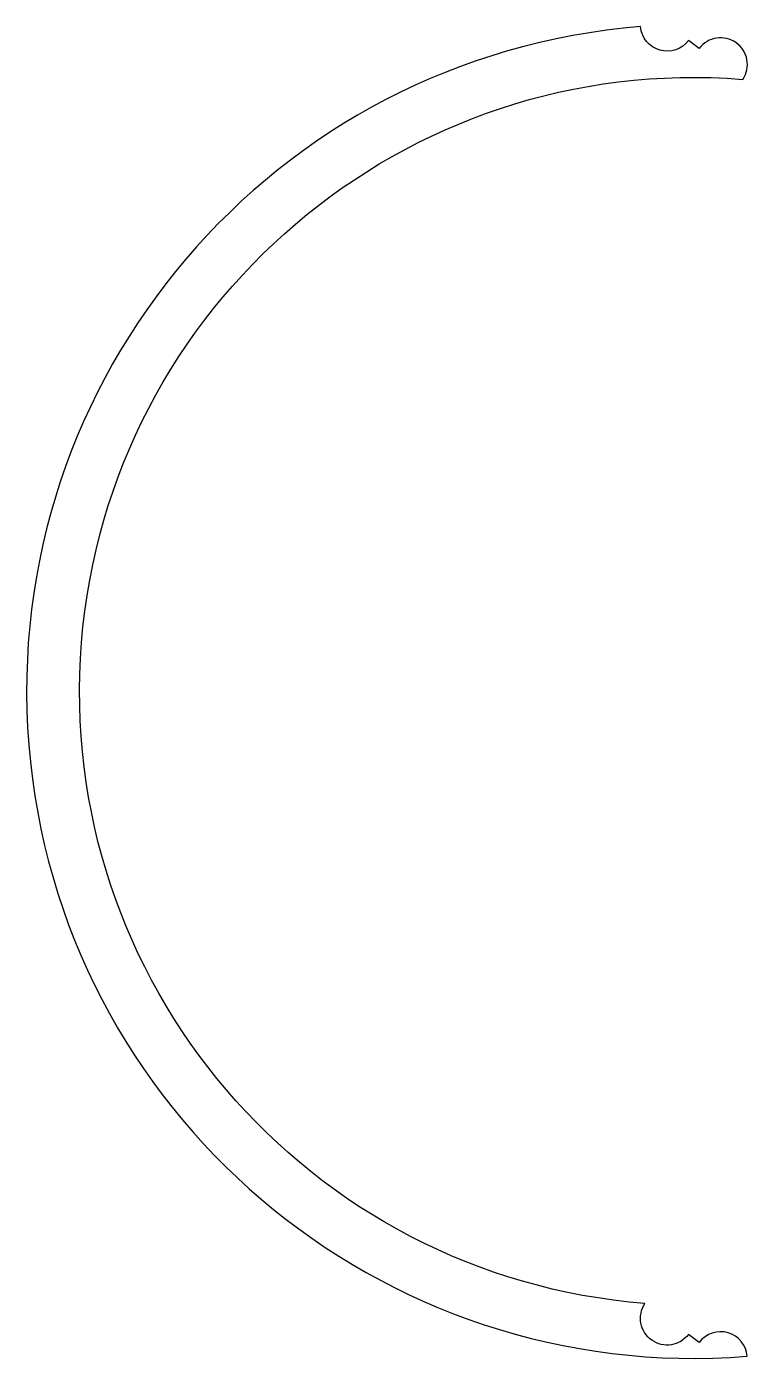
# Model space of a CAD drawing. Header units: millimetres. Extents: x -125 to 10, y -125 to 125.
import ezdxf

# ---------------------------------------------------------------- set-up
doc = ezdxf.new("R2010")
doc.units = ezdxf.units.MM
doc.layers.get('0').update_dxf_attribs({"linetype": 'CONTINUOUS'})

msp = doc.modelspace()

# ---------------------------------------------------------------- linework, layer by layer
msp.add_lwpolyline([(-9.16, -114.63, -1), (9.16, 114.63, 0.972792), (1, 120.41), (-1, 121.91, -0.689922), (-9.98, 124.5, 1), (9.98, -124.5, 0.689922), (1, -121.91), (-1, -120.41, -0.972792)], format="xyb", close=True)

doc.saveas('drawing.dxf')
